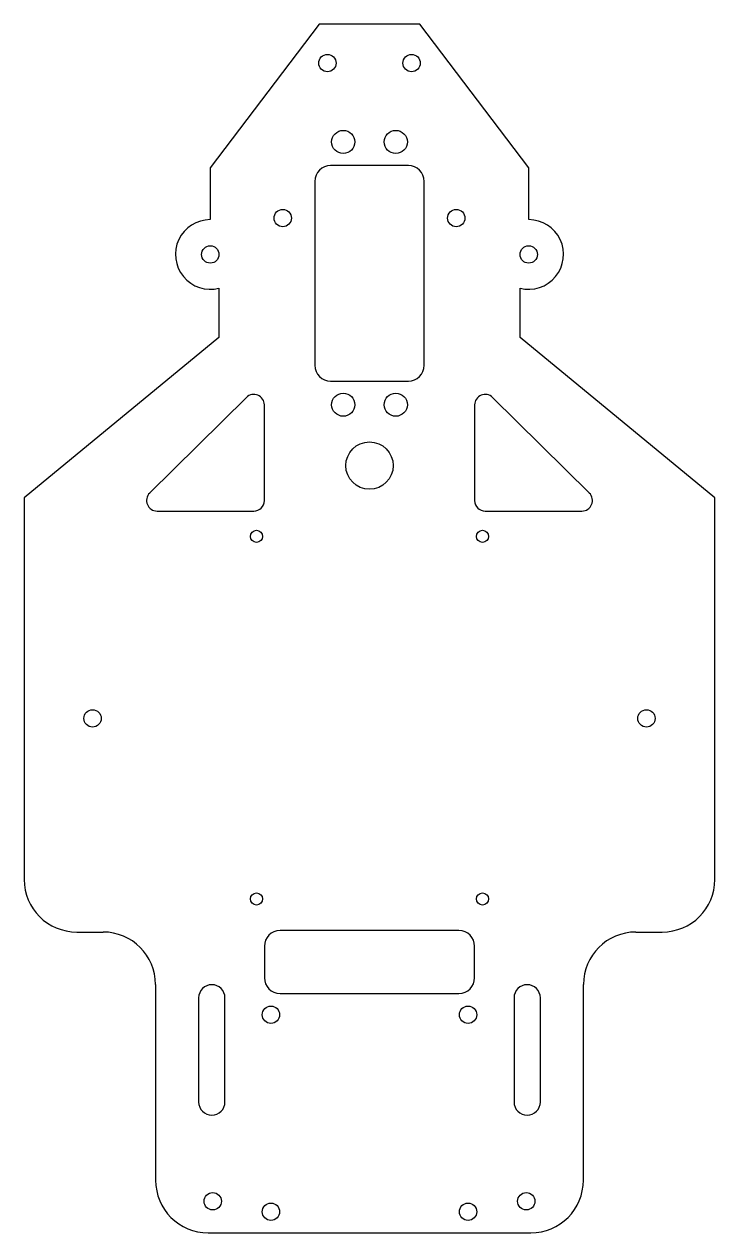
# Model space of a CAD drawing. Header units: millimetres. Extents: x -66 to 66, y -165 to 65.
import ezdxf

# ---------------------------------------------------------------- set-up
doc = ezdxf.new("R2010")
doc.units = ezdxf.units.MM

msp = doc.modelspace()

# ---------------------------------------------------------------- linework, layer by layer
at = {"color": 7, "linetype": 'Continuous', "lineweight": 25}
for p, q in [((-9.6, 65.02), (-30.28, 37.7)), ((9.6, 65.02), (-9.6, 65.02)), ((30.28, 37.7), (9.6, 65.02)), ((-30.28, 37.7), (-30.28, 27.82)), ((7.4, 38.11), (-7.4, 38.11)), ((30.28, 27.82), (30.28, 37.7)), ((-10.4, 35.11), (-10.4, 0.11)), ((10.4, 0.11), (10.4, 35.11)), ((-28.64, 14.77), (-28.64, 5.4)), ((28.64, 5.4), (28.64, 14.77)), ((-28.64, 5.4), (-65.69, -25.09)), ((65.69, -25.09), (28.64, 5.4)), ((-7.4, -2.89), (7.4, -2.89)), ((-23.41, -6.01), (-41.82, -24.22)), ((41.82, -24.22), (23.41, -6.01)), ((-20, -25.64), (-20, -7.43)), ((20, -7.43), (20, -25.64)), ((-65.69, -25.09), (-65.69, -97.74)), ((65.69, -97.74), (65.69, -25.09)), ((-40.41, -27.64), (-22, -27.64)), ((22, -27.64), (40.41, -27.64)), ((-55.69, -107.74), (-50.69, -107.74)), ((17, -107.45), (-17, -107.45)), ((50.69, -107.74), (55.69, -107.74)), ((-20, -110.45), (-20, -116.45)), ((20, -116.45), (20, -110.45)), ((-40.69, -117.74), (-40.69, -154.98)), ((-17, -119.45), (17, -119.45)), ((40.69, -154.98), (40.69, -117.74)), ((-32.5, -120.27), (-32.5, -140.09)), ((-27.5, -140.09), (-27.5, -120.27)), ((27.5, -120.27), (27.5, -140.09)), ((32.5, -140.09), (32.5, -120.27)), ((-30.69, -164.98), (30.69, -164.98))]:
    msp.add_line(p, q, dxfattribs=at)
for centre, radius in [((-8, 57.61), 1.65), ((8, 57.61), 1.65), ((-5, 42.61), 2.2), ((5, 42.61), 2.2), ((-16.5, 28.11), 1.65), ((16.5, 28.11), 1.65), ((-30.28, 21.19), 1.65), ((30.28, 21.19), 1.65), ((-5, -7.39), 2.2), ((5, -7.39), 2.2), ((0, -18.98), 4.5), ((-21.5, -32.45), 1.15), ((21.5, -32.45), 1.15), ((-52.69, -67.09), 1.65), ((52.69, -67.09), 1.65), ((-21.5, -101.45), 1.15), ((21.5, -101.45), 1.15), ((-18.75, -123.48), 1.65), ((18.75, -123.48), 1.65), ((-29.82, -158.98), 1.65), ((29.82, -158.98), 1.65), ((-18.75, -160.98), 1.65), ((18.75, -160.98), 1.65)]:
    msp.add_circle(centre, radius, dxfattribs=at)
for centre, radius, start, end in [((-7.4, 35.11), 3, 90, 180), ((7.4, 35.11), 3, 0, 90), ((-30.28, 21.19), 6.63, 90, 284.2897), ((30.28, 21.19), 6.63, 255.7103, 90), ((-7.4, 0.11), 3, 180, 270), ((7.4, 0.11), 3, 270, 0), ((-22, -7.43), 2, 0, 134.6768), ((22, -7.43), 2, 45.3232, 180), ((-40.41, -25.64), 2, 134.6768, 270), ((40.41, -25.64), 2, 270, 45.3232), ((-22, -25.64), 2, 270, 0), ((22, -25.64), 2, 180, 270), ((-55.69, -97.74), 10, 180, 270), ((55.69, -97.74), 10, 270, 0), ((-50.69, -117.74), 10, 0, 90), ((-17, -110.45), 3, 90, 180), ((17, -110.45), 3, 0, 90), ((50.69, -117.74), 10, 90, 180), ((-17, -116.45), 3, 180, 270), ((17, -116.45), 3, 270, 0), ((-30, -120.27), 2.5, 0, 180), ((30, -120.27), 2.5, 0, 180), ((-30, -140.09), 2.5, 180, 0), ((30, -140.09), 2.5, 180, 0), ((-30.69, -154.98), 10, 180, 270), ((30.69, -154.98), 10, 270, 0)]:
    msp.add_arc(centre, radius, start, end, dxfattribs=at)

doc.saveas('drawing.dxf')
